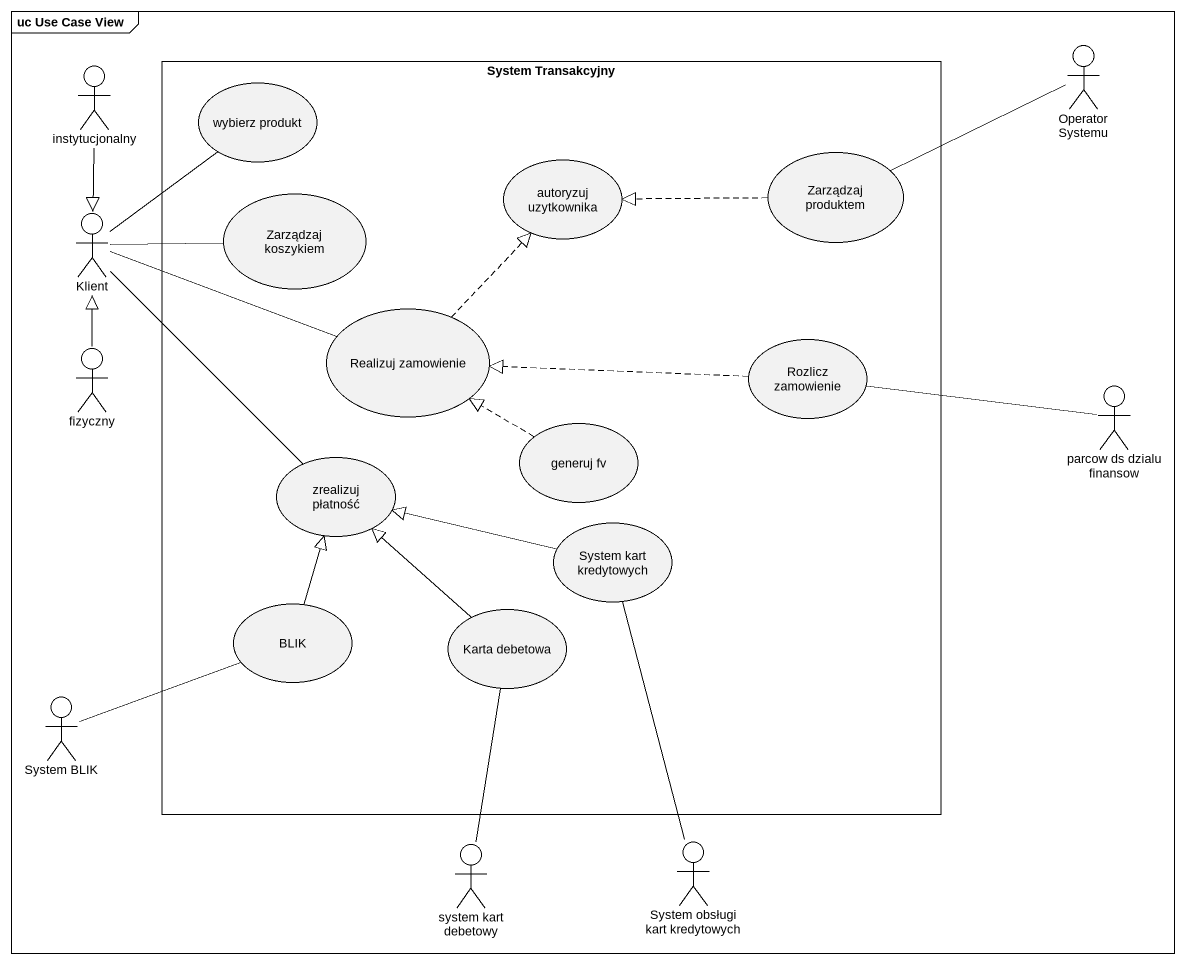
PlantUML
@startuml
mainframe uc Use Case View
actor instytucjonalny
rectangle "System Transakcyjny" as System_Transakcyjny {
  usecase "wybierz produkt" as wybierz_produkt
  usecase "autoryzuj uzytkownika" as autoryzuj_uzytkownika
  usecase "Zarządzaj produktem" as Zarządzaj_produktem
  usecase "Zarządzaj koszykiem" as Zarządzaj_koszykiem
  usecase "Realizuj zamowienie" as Realizuj_zamowienie
  usecase "Rozlicz zamowienie" as Rozlicz_zamowienie
  usecase "generuj fv" as generuj_fv
  usecase "zrealizuj płatność" as zrealizuj_płatność
  usecase "System kart kredytowych" as System_kart_kredytowych
  usecase BLIK
  usecase "Karta debetowa" as Karta_debetowa
}
actor "Operator Systemu" as Operator_Systemu
actor Klient
actor fizyczny
actor "parcow ds dzialu finansow" as parcow_ds_dzialu_finansow
actor "System BLIK" as System_BLIK
actor "system kart debetowy" as system_kart_debetowy
actor "System obsługi kart kredytowych" as System_obsługi_kart
instytucjonalny --|> Klient
Operator_Systemu -left- Zarządzaj_produktem
Zarządzaj_produktem .left.|> autoryzuj_uzytkownika
Klient -up- wybierz_produkt
Klient -right- Zarządzaj_koszykiem
Klient -right- Realizuj_zamowienie
Klient -- zrealizuj_płatność
Realizuj_zamowienie .up.|> autoryzuj_uzytkownika
Rozlicz_zamowienie .left.|> Realizuj_zamowienie
fizyczny -up-|> Klient
parcow_ds_dzialu_finansow -left- Rozlicz_zamowienie
generuj_fv .left.|> Realizuj_zamowienie
System_kart_kredytowych -left-|> zrealizuj_płatność
BLIK -up-|> zrealizuj_płatność
Karta_debetowa -up-|> zrealizuj_płatność
System_BLIK -right- BLIK
system_kart_debetowy -up- Karta_debetowa
System_obsługi_kart -up- System_kart_kredytowych
@enduml
